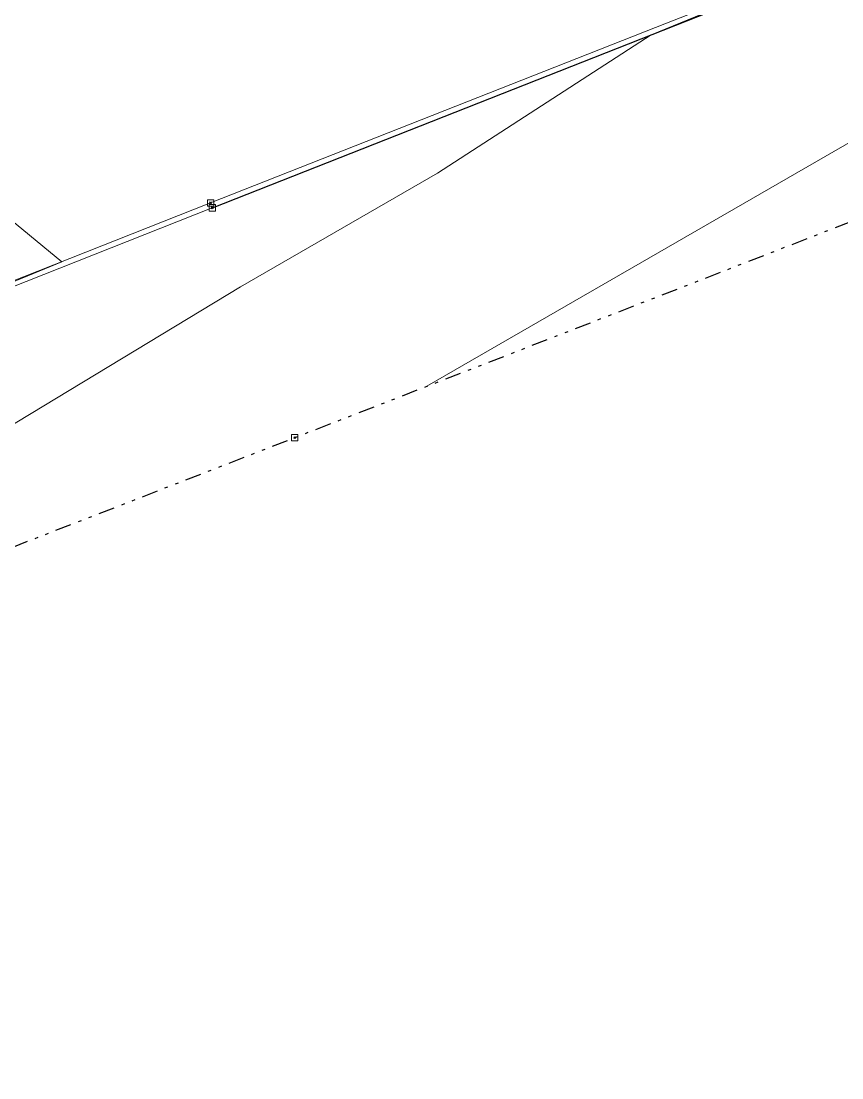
# Model space of a CAD drawing. Extents: x 350769 to 354978, y 6304672 to 6307963.
# Drawn here: x 352426.24 to 352451.86, y 6305335.42 to 6305368.39 of the extents above; entities that cross this region are included whole.
import ezdxf

# ---------------------------------------------------------------- set-up
doc = ezdxf.new("R2010")
doc.units = 0
doc.header["$PDMODE"] = 35
doc.header["$PDSIZE"] = 0.03
doc.linetypes.add('CONTINUOS', pattern=[0])
doc.linetypes.add('DIVIDE', pattern=[1.25, 0.5, -0.25, 0, -0.25, 0, -0.25])
doc.layers.add('0_ASD_TOPOGRAFIA_ELEMENTOS', color=7, linetype='CONTINUOS', lineweight=5, true_color=0xbdbdbd)
for name, color, linetype in [('1-LINEA DE CIERRO', 7, 'DIVIDE'), ('1-PAVIMENTO', 161, 'CONTINUOUS'), ('1-SOLERA', 212, 'CONTINUOUS'), ('2-ACHURADO PAVIMENTO HORMIGON 3', 8, 'CONTINUOUS'), ('C-TINN', 5, 'CONTINUOUS'), ('C-TOPO-MAJR', 9, 'CONTINUOUS'), ('C-TOPO-MINR', 8, 'CONTINUOUS')]:
    doc.layers.add(name, color=color, linetype=linetype)

# ---------------------------------------------------------------- blocks, each defined once
blk = doc.blocks.new('TOPOGRAFIA')
at = {"layer": '1-LINEA DE CIERRO', "color": 9, "true_color": 0xbdbdbd, "flags": 128}
blk.add_lwpolyline([(390280.923, 6302302.553), (390301.111, 6302310.622), (390303.484, 6302304.641), (390338.621, 6302318.187), (390369.787, 6302330.188), (390401.199, 6302342.363), (390434.782, 6302355.397), (390467.084, 6302367.939), (390498.989, 6302380.272), (390532.222, 6302393.524), (390576.524, 6302411.285), (390608.95, 6302424.291), (390644.306, 6302438.549), (390673.662, 6302450.269), (390710.202, 6302464.145), (390750.813, 6302480.468), (390811.66, 6302503.783), (390838.197, 6302514.072)], dxfattribs=at)
at = {"layer": '1-PAVIMENTO', "color": 9, "lineweight": 0, "true_color": 0xbdbdbd}
blk.add_line((390466.089, 6302376.086), (390446.39, 6302368.327), dxfattribs=at)
for points in [[(390446.39, 6302368.327), (390432.158, 6302362.722)], [(390432.158, 6302362.722), (390398.455, 6302349.402)]]:
    blk.add_lwpolyline(points, dxfattribs=at)
at = {"layer": '1-SOLERA', "color": 9, "true_color": 0xbdbdbd}
blk.add_lwpolyline([(390432.213, 6302362.57), (390466.162, 6302375.951), (390497.081, 6302388.127), (390530.873, 6302401.47), (390572.386, 6302417.853), (390606.8, 6302430.35), (390643.107, 6302443.73), (390672.8, 6302454.722), (390687.421, 6302459.942), (390708.007, 6302467.963), (390740.676, 6302480.951), (390741.66, 6302480.86), (390747.566, 6302483.227), (390748.146, 6302483.932), (390751.548, 6302485.276), (390752.44, 6302485.134), (390758.424, 6302487.501)], dxfattribs=at)
at = {"layer": '1-SOLERA', "color": 9, "lineweight": 0, "true_color": 0xbdbdbd}
blk.add_lwpolyline([(390280.852, 6302302.73), (390295.653, 6302308.597), (390307.736, 6302313.368), (390309.198, 6302313.171), (390311.113, 6302313.905), (390312.06, 6302315.064), (390334.97, 6302324.119), (390367.623, 6302337.017), (390398.514, 6302349.233), (390432.208, 6302362.568), (390446.39, 6302368.158)], dxfattribs=at)
at = {"layer": 'C-TINN', "color": 9, "linetype": 'Continuous', "lineweight": 0, "true_color": 0xbdbdbd}
for points, elevation in [([(390432.058, 6302362.622), (390432.058, 6302362.822), (390432.258, 6302362.822), (390432.258, 6302362.622), (390432.058, 6302362.622)], 674.58), ([(390432.108, 6302362.468), (390432.108, 6302362.668), (390432.308, 6302362.668), (390432.308, 6302362.468), (390432.108, 6302362.468)], 674.77), ([(390434.682, 6302355.297), (390434.682, 6302355.497), (390434.882, 6302355.497), (390434.882, 6302355.297), (390434.682, 6302355.297)], 675.44)]:
    blk.add_lwpolyline(points, dxfattribs=dict(at, elevation=elevation))
for p in [(390432.158, 6302362.722, 674.58), (390432.208, 6302362.568, 674.77), (390434.782, 6302355.397, 675.44)]:
    blk.add_point(p, dxfattribs=at)
at = {"layer": 'C-TOPO-MAJR', "color": 9, "linetype": 'Continuous', "lineweight": 0, "true_color": 0xbdbdbd, "elevation": 675}
blk.add_lwpolyline([(390421.594, 6302353.155), (390433.092, 6302360.106), (390439.244, 6302363.652), (390445.908, 6302367.968), (390450.95, 6302370.033)], dxfattribs=at)
at = {"layer": 'C-TOPO-MINR', "color": 9, "linetype": 'Continuous', "lineweight": 0, "true_color": 0xbdbdbd}
for points, elevation in [([(390420.373, 6302357.951), (390427.51, 6302360.885), (390418.9, 6302367.976)], 674.5), ([(390438.906, 6302356.998), (390454.541, 6302366.008)], 675.5)]:
    blk.add_lwpolyline(points, dxfattribs=dict(at, elevation=elevation))

msp = doc.modelspace()

# ---------------------------------------------------------------- hatches: boundary and pattern name
at = {"layer": '2-ACHURADO PAVIMENTO HORMIGON 3'}
h = msp.add_hatch(dxfattribs=at)
h.set_pattern_fill('ANSI31', color=256, scale=0.2)
h.set_pattern_definition([(45, (0, 0), (-0.449012806053, 0.449012806053), [])])
edge = h.paths.add_edge_path()
edge.add_line((352341.035, 6305348.179), (352347.072, 6305350.197))
edge.add_line((352347.072, 6305350.197), (352352.002, 6305351.936))
edge.add_line((352352.002, 6305351.936), (352360.513, 6305355.192))
edge.add_line((352360.513, 6305355.192), (352362.048, 6305355.793))
edge.add_arc((352331.353, 6305347.075), 31.908, 15.8554, 28.5596)
edge.add_line((352359.379, 6305362.33), (352358.592, 6305362.021))
edge.add_line((352358.592, 6305362.021), (352346.531, 6305357.502))
edge.add_line((352346.531, 6305357.502), (352337.514, 6305354.407))
edge.add_line((352337.514, 6305354.407), (352329.564, 6305351.852))
edge.add_line((352329.564, 6305351.852), (352329.477, 6305351.822))
edge.add_line((352329.477, 6305351.822), (352329.952, 6305350.43))
edge.add_line((352329.952, 6305350.43), (352327.113, 6305349.461))
edge.add_line((352327.113, 6305349.461), (352326.648, 6305350.822))
edge.add_line((352326.648, 6305350.822), (352312.751, 6305345.907))
edge.add_arc((211152.579, 6660793.69), 382451.723, 291.65873843, 291.65967784, ccw=False)
edge.add_line((352306.923, 6305343.593), (352300.048, 6305340.901))
edge.add_arc((352331.353, 6305347.075), 31.908, 191.1572, 191.9126)
edge.add_arc((352331.353, 6305347.075), 31.908, 191.9126, 203.8174)
edge.add_line((352302.162, 6305334.19), (352309.395, 6305337.044))
edge.add_line((352309.395, 6305337.044), (352316.578, 6305339.886))
edge.add_arc((352317.536, 6305337.464), 2.605, 97.7143, 111.5865, ccw=False)
edge.add_line((352317.187, 6305340.045), (352327.409, 6305343.678))
edge.add_line((352327.409, 6305343.678), (352335.441, 6305346.276))
edge.add_line((352335.441, 6305346.276), (352341.035, 6305348.179))
edge = h.paths.add_edge_path()
edge.add_arc((352331.353, 6305347.075), 31.908, 336.6743, 358.2614)
edge.add_line((352363.247, 6305346.107), (352363.089, 6305346.045))
edge.add_line((352363.089, 6305346.045), (352337.01, 6305336.469))
edge.add_line((352337.01, 6305336.469), (352330.969, 6305334.226))
edge.add_line((352330.969, 6305334.226), (352314.054, 6305328.005))
edge.add_line((352314.054, 6305328.005), (352311.667, 6305327.111))
edge.add_line((352311.667, 6305327.111), (352307.733, 6305325.622))
edge.add_arc((352331.353, 6305347.075), 31.908, 222.2476, 246.48)
edge.add_line((352318.62, 6305317.818), (352334.909, 6305324.258))
edge.add_line((352334.909, 6305324.258), (352360.654, 6305334.441))

# ---------------------------------------------------------------- next in the draw order: block references
at = {"layer": '0_ASD_TOPOGRAFIA_ELEMENTOS', "color": 30, "true_color": 0xf26507}
msp.add_blockref('TOPOGRAFIA', (-38000, 3000), dxfattribs=at)

doc.saveas('drawing.dxf')
